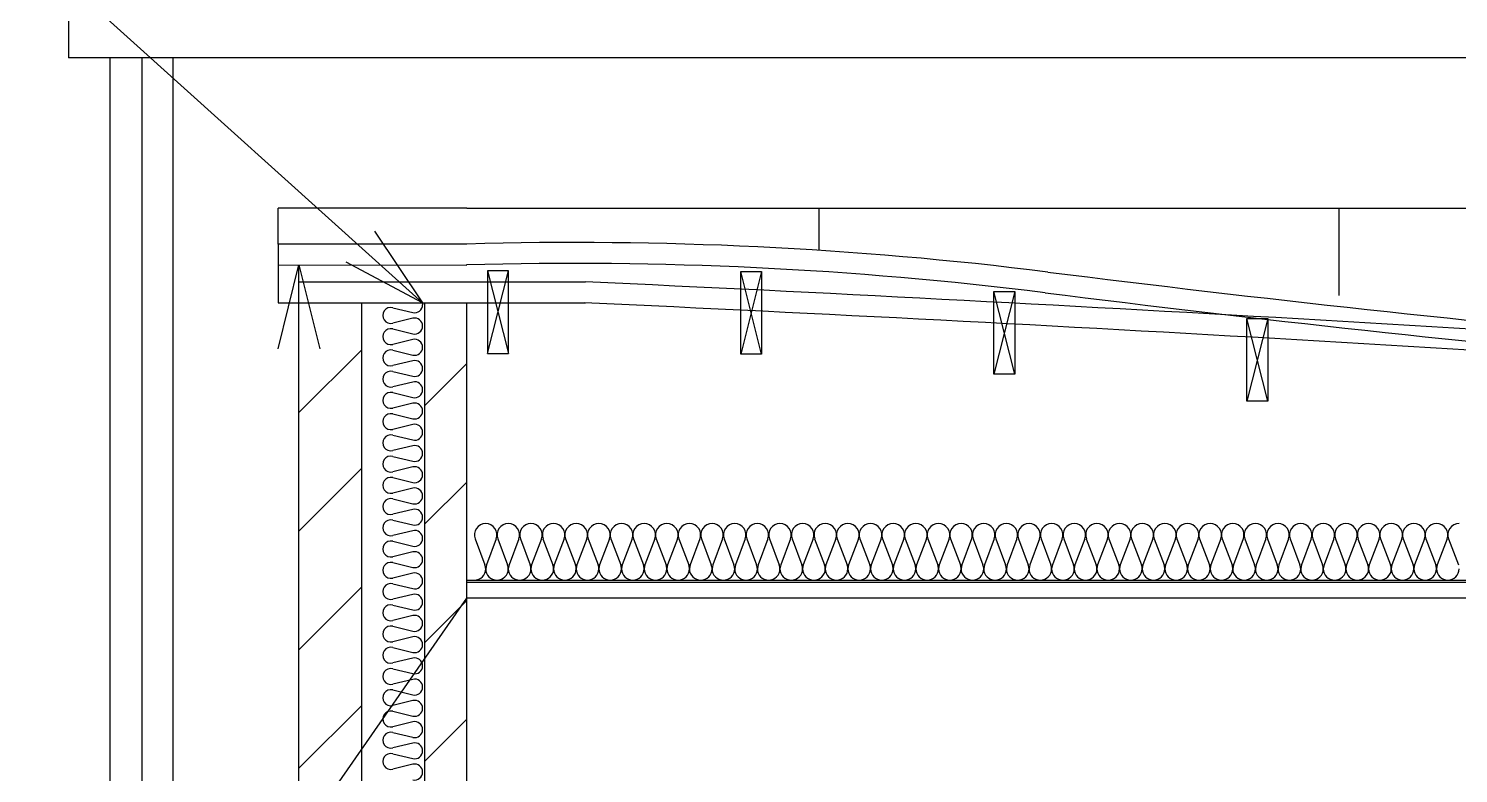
# Model space of a CAD drawing. Header units: millimetres. Extents: x -21022 to 21084, y -14865 to 14865.
# Drawn here: x -6845 to -3434, y 6233 to 8010 of the extents above; entities that cross this region are included whole.
import ezdxf

# ---------------------------------------------------------------- set-up
doc = ezdxf.new("R2010")
doc.units = ezdxf.units.MM
doc.layers.add('00_-_SECTIONS', color=7, linetype='Continuous', true_color=0xffffff)
doc.layers.add('1', color=7, linetype='Continuous', true_color=0xffffff)
pattern_1 = [(45, (0, 0), (-141.4214, 141.4214), [])]

# ---------------------------------------------------------------- blocks, each defined once
blk = doc.blocks.new('38041BEE')
at = {"layer": '00_-_SECTIONS', "linetype": 'Continuous', "ltscale": 100}
h = blk.add_hatch(dxfattribs=at)
h.set_pattern_fill('_USER', color=1, scale=1240, angle=90, style=0, pattern_type=0)
h.set_pattern_definition([(90, (0, 0), (-1240, 8e-14), [])])
h.paths.add_polyline_path([(0, 730), (6894.6, 730), (6894.6, 385.2), (4737.2, 315.7), (5617.4, 320.5), (6496.7, 357.7), (2911.7, 411.8), (3773.6, 348.3), (4637.2, 317.2), (1385.9, 577.9), (2616.1, 440), (1385.9, 577.9), (846, 629.2), (304, 648.2), (0, 644.7)])
at = {"layer": '00_-_SECTIONS', "color": 1, "linetype": 'Continuous', "ltscale": 100}
for centre, radius, start, end in [((257.3, -8426.8), 9075.1, 82.85634, 91.62498), ((257.3, -8426.8), 9075.1, 82.85634, 91.62498), ((257.3, -8426.8), 9025.1, 82.85634, 91.63398), ((257.3, -8426.8), 9025.1, 82.85634, 91.63398), ((7268.1, 47511.4), 47300.7, 262.85634, 264.7156), ((7268.1, 47511.4), 47300.7, 262.85634, 264.7156), ((7268.1, 47511.4), 47350.7, 262.85634, 264.7156), ((7268.1, 47511.4), 47350.7, 262.85634, 264.7156)]:
    blk.add_arc(centre, radius, start, end, dxfattribs=at)
at = {"layer": '00_-_SECTIONS'}
blk.add_attdef('Sfb', (0, 0), '', height=1, dxfattribs=at)
blk = doc.blocks.new('AEE9325B')
at = {"layer": '00_-_SECTIONS', "color": 2, "linetype": 'Continuous', "ltscale": 100}
for p, q in [((0, 0), (0, 197.3)), ((0, 197.3), (50, 197.3)), ((50, 197.3), (50, 0)), ((50, 0), (0, 0))]:
    blk.add_line(p, q, dxfattribs=at)
at = {"layer": '00_-_SECTIONS', "color": 1, "linetype": 'Continuous', "ltscale": 100}
for p, q in [((50, 197.3), (0, 0)), ((50, 0), (0, 197.3))]:
    blk.add_line(p, q, dxfattribs=at)
at = {"layer": '00_-_SECTIONS'}
blk.add_attdef('Sfb', (0, 0), '', height=1, dxfattribs=at)
blk = doc.blocks.new('95882AC3')
at = {"layer": '00_-_SECTIONS', "color": 2, "linetype": 'Continuous', "ltscale": 100}
for p, q in [((0, 0), (0, 197.3)), ((0, 197.3), (50, 197.3)), ((50, 197.3), (50, 0)), ((50, 0), (0, 0))]:
    blk.add_line(p, q, dxfattribs=at)
at = {"layer": '00_-_SECTIONS', "color": 1, "linetype": 'Continuous', "ltscale": 100}
for p, q in [((50, 197.3), (0, 0)), ((50, 0), (0, 197.3))]:
    blk.add_line(p, q, dxfattribs=at)
at = {"layer": '00_-_SECTIONS'}
blk.add_attdef('Sfb', (0, 0), '', height=1, dxfattribs=at)
blk = doc.blocks.new('FF3B760B')
at = {"layer": '00_-_SECTIONS', "linetype": 'Continuous', "ltscale": 100}
h = blk.add_hatch(dxfattribs=at)
h.set_pattern_fill('_USER', color=1, scale=200, angle=45, style=0, pattern_type=0)
h.set_pattern_definition(pattern_1)
h.paths.add_polyline_path([(1450, 3171.3), (1450, 3373.3), (1600, 3373.3), (1600, 3171.3)])
h.paths.add_polyline_path([(1600, 8131.6), (1600, 4423.3), (1450, 4423.3), (1450, 4902.3), (1450, 8131.6)])
h = blk.add_hatch(dxfattribs=at)
h.set_pattern_fill('_USER', color=1, scale=200, angle=45, style=0, pattern_type=0)
h.set_pattern_definition(pattern_1)
h.paths.add_polyline_path([(1750, 2323.3), (1750, 3373.3), (1850, 3373.3), (1850, 3223.3), (1850, 2323.3)])
h.paths.add_polyline_path([(1750, 4782.3), (1750, 8131.6), (1850, 8131.6), (1850, 7676.4), (1850, 7464.8), (1850, 7427.3), (1850, 5802.3), (1850, 4902.3), (1850, 4882.3), (1850, 4782.3)])
at = {"layer": '00_-_SECTIONS', "color": 2, "linetype": 'Continuous', "ltscale": 100}
for p, q in [((900, 8892.8), (900, 8715.7)), ((14400, 8715.7), (900, 8715.7)), ((1000, 4902.3), (1000, 8715.7)), ((1850, 8357.1), (13900, 8357.1)), ((1850, 7464.8), (13900, 7464.8))]:
    blk.add_line(p, q, dxfattribs=at)
at = {"layer": '00_-_SECTIONS', "color": 3, "linetype": 'Continuous', "ltscale": 100}
for p, q in [((1450, 4423.3), (1450, 8221.9)), ((1850, 8221.8), (1850, 8221.9)), ((1850, 4782.3), (1850, 8131.6))]:
    blk.add_line(p, q, dxfattribs=at)
at = {"layer": '00_-_SECTIONS', "color": 1, "linetype": 'Continuous', "ltscale": 100}
for p, q in [((1600, 8221.8), (1600, 8221.9)), ((1745, 8221.8), (1745, 8221.9)), ((1750, 8221.8), (1750, 8221.9)), ((1600, 4423.3), (1600, 8131.6)), ((1673.5, 8119.9), (1721.5, 8108.3)), ((1745, 8131.6), (1745, 8126.8)), ((1745, 8131.6), (1745, 8131.6)), ((1750, 4423.3), (1750, 8131.6)), ((1721.5, 8094.6), (1673.5, 8083)), ((1673.5, 8069.2), (1721.5, 8057.6)), ((1721.5, 8043.9), (1673.5, 8032.3)), ((1673.5, 8018.6), (1721.5, 8007)), ((1721.5, 7993.2), (1673.5, 7981.6)), ((1673.5, 7967.9), (1721.5, 7956.3)), ((1721.5, 7942.6), (1673.5, 7931)), ((1673.5, 7917.2), (1721.5, 7905.6)), ((1721.5, 7891.9), (1673.5, 7880.3)), ((1673.5, 7866.6), (1721.5, 7855)), ((1721.5, 7841.2), (1673.5, 7829.6)), ((1673.5, 7815.9), (1721.5, 7804.3)), ((1721.5, 7790.6), (1673.5, 7779)), ((1673.5, 7765.2), (1721.5, 7753.6)), ((1721.5, 7739.9), (1673.5, 7728.3)), ((1673.5, 7714.6), (1721.5, 7703)), ((1721.5, 7689.2), (1673.5, 7677.6)), ((1673.5, 7663.9), (1721.5, 7652.3)), ((1721.5, 7638.6), (1673.5, 7627)), ((1673.5, 7613.2), (1721.5, 7601.6)), ((1721.5, 7587.9), (1673.5, 7576.3)), ((1673.5, 7562.6), (1721.5, 7551)), ((1721.5, 7537.2), (1673.5, 7525.6)), ((1870, 7568.2), (1893.5, 7506.4)), ((1920.5, 7568.2), (1897, 7506.4)), ((1924, 7568.2), (1947.5, 7506.4)), ((1974.5, 7568.2), (1951, 7506.4)), ((1978, 7568.2), (2001.5, 7506.4)), ((2028.5, 7568.2), (2005, 7506.4)), ((2032, 7568.2), (2055.5, 7506.4)), ((2082.5, 7568.2), (2059, 7506.4)), ((2086, 7568.2), (2109.5, 7506.4)), ((2136.5, 7568.2), (2113, 7506.4)), ((2140, 7568.2), (2163.5, 7506.4)), ((2190.5, 7568.2), (2167, 7506.4)), ((2194, 7568.2), (2217.5, 7506.4)), ((2244.5, 7568.2), (2221, 7506.4)), ((2248, 7568.2), (2271.5, 7506.4)), ((2298.5, 7568.2), (2275, 7506.4)), ((2302, 7568.2), (2325.5, 7506.4)), ((2352.5, 7568.2), (2329, 7506.4)), ((2356, 7568.2), (2379.5, 7506.4)), ((2406.5, 7568.2), (2383, 7506.4)), ((2410, 7568.2), (2433.5, 7506.4)), ((2460.5, 7568.2), (2437, 7506.4)), ((2464, 7568.2), (2487.5, 7506.4)), ((2514.5, 7568.2), (2491, 7506.4)), ((2518, 7568.2), (2541.5, 7506.4)), ((2568.5, 7568.2), (2545, 7506.4)), ((2572, 7568.2), (2595.5, 7506.4)), ((2622.5, 7568.2), (2599, 7506.4)), ((2626, 7568.2), (2649.5, 7506.4)), ((2676.5, 7568.2), (2653, 7506.4)), ((2680, 7568.2), (2703.5, 7506.4)), ((2730.5, 7568.2), (2707, 7506.4)), ((2734, 7568.2), (2757.5, 7506.4)), ((2784.5, 7568.2), (2761, 7506.4)), ((2788, 7568.2), (2811.5, 7506.4)), ((2838.5, 7568.2), (2815, 7506.4)), ((2842, 7568.2), (2865.5, 7506.4)), ((2892.5, 7568.2), (2869, 7506.4)), ((2896, 7568.2), (2919.5, 7506.4)), ((2946.5, 7568.2), (2923, 7506.4)), ((2950, 7568.2), (2973.5, 7506.4)), ((3000.5, 7568.2), (2977, 7506.4)), ((3004, 7568.2), (3027.5, 7506.4)), ((3054.5, 7568.2), (3031, 7506.4)), ((3058, 7568.2), (3081.5, 7506.4)), ((3108.5, 7568.2), (3085, 7506.4)), ((3112, 7568.2), (3135.5, 7506.4)), ((3162.5, 7568.2), (3139, 7506.4)), ((3166, 7568.2), (3189.5, 7506.4)), ((3216.5, 7568.2), (3193, 7506.4)), ((3220, 7568.2), (3243.5, 7506.4)), ((3270.5, 7568.2), (3247, 7506.4)), ((3274, 7568.2), (3297.5, 7506.4)), ((3324.5, 7568.2), (3301, 7506.4)), ((3328, 7568.2), (3351.5, 7506.4)), ((3378.5, 7568.2), (3355, 7506.4)), ((3382, 7568.2), (3405.5, 7506.4)), ((3432.5, 7568.2), (3409, 7506.4)), ((3436, 7568.2), (3459.5, 7506.4)), ((3486.5, 7568.2), (3463, 7506.4)), ((3490, 7568.2), (3513.5, 7506.4)), ((3540.5, 7568.2), (3517, 7506.4)), ((3544, 7568.2), (3567.5, 7506.4)), ((3594.5, 7568.2), (3571, 7506.4)), ((3598, 7568.2), (3621.5, 7506.4)), ((3648.5, 7568.2), (3625, 7506.4)), ((3652, 7568.2), (3675.5, 7506.4)), ((3702.5, 7568.2), (3679, 7506.4)), ((3706, 7568.2), (3729.5, 7506.4)), ((3756.5, 7568.2), (3733, 7506.4)), ((3760, 7568.2), (3783.5, 7506.4)), ((3810.5, 7568.2), (3787, 7506.4)), ((3814, 7568.2), (3837.5, 7506.4)), ((3864.5, 7568.2), (3841, 7506.4)), ((3868, 7568.2), (3891.5, 7506.4)), ((3918.5, 7568.2), (3895, 7506.4)), ((3922, 7568.2), (3945.5, 7506.4)), ((3972.5, 7568.2), (3949, 7506.4)), ((3976, 7568.2), (3999.5, 7506.4)), ((4026.5, 7568.2), (4003, 7506.4)), ((4030, 7568.2), (4053.5, 7506.4)), ((4080.5, 7568.2), (4057, 7506.4)), ((4084, 7568.2), (4107.5, 7506.4)), ((4134.5, 7568.2), (4111, 7506.4)), ((4138, 7568.2), (4161.5, 7506.4)), ((4188.5, 7568.2), (4165, 7506.4)), ((4192, 7568.2), (4215.5, 7506.4)), ((1673.5, 7511.9), (1721.5, 7500.3)), ((1897, 7506.4), (1895.3, 7496.8)), ((1951, 7506.4), (1949.3, 7496.8)), ((2005, 7506.4), (2003.3, 7496.8)), ((2059, 7506.4), (2057.3, 7496.8)), ((2113, 7506.4), (2111.3, 7496.8)), ((2167, 7506.4), (2165.3, 7496.8)), ((2221, 7506.4), (2219.3, 7496.8)), ((2275, 7506.4), (2273.3, 7496.8)), ((2329, 7506.4), (2327.3, 7496.8)), ((2383, 7506.4), (2381.3, 7496.8)), ((2437, 7506.4), (2435.3, 7496.8)), ((2491, 7506.4), (2489.3, 7496.8)), ((2545, 7506.4), (2543.3, 7496.8)), ((2599, 7506.4), (2597.3, 7496.8)), ((2653, 7506.4), (2651.3, 7496.8)), ((2707, 7506.4), (2705.3, 7496.8)), ((2761, 7506.4), (2759.3, 7496.8)), ((2815, 7506.4), (2813.3, 7496.8)), ((2869, 7506.4), (2867.3, 7496.8)), ((2923, 7506.4), (2921.3, 7496.8)), ((2977, 7506.4), (2975.3, 7496.8)), ((3031, 7506.4), (3029.3, 7496.8)), ((3085, 7506.4), (3083.3, 7496.8)), ((3139, 7506.4), (3137.3, 7496.8)), ((3193, 7506.4), (3191.3, 7496.8)), ((3247, 7506.4), (3245.3, 7496.8)), ((3301, 7506.4), (3299.3, 7496.8)), ((3355, 7506.4), (3353.3, 7496.8)), ((3409, 7506.4), (3407.3, 7496.8)), ((3463, 7506.4), (3461.3, 7496.8)), ((3517, 7506.4), (3515.3, 7496.8)), ((3571, 7506.4), (3569.3, 7496.8)), ((3625, 7506.4), (3623.3, 7496.8)), ((3679, 7506.4), (3677.3, 7496.8)), ((3733, 7506.4), (3731.3, 7496.8)), ((3787, 7506.4), (3785.3, 7496.8)), ((3841, 7506.4), (3839.3, 7496.8)), ((3895, 7506.4), (3893.3, 7496.8)), ((3949, 7506.4), (3947.3, 7496.8)), ((4003, 7506.4), (4001.3, 7496.8)), ((4057, 7506.4), (4055.3, 7496.8)), ((4111, 7506.4), (4109.3, 7496.8)), ((4165, 7506.4), (4163.3, 7496.8)), ((1721.5, 7486.6), (1673.5, 7475)), ((1850, 7469.8), (1868.3, 7469.8)), ((1868.3, 7469.8), (1922.3, 7469.8)), ((1922.3, 7469.8), (1976.3, 7469.8)), ((1976.3, 7469.8), (2030.3, 7469.8)), ((2030.3, 7469.8), (2084.3, 7469.8)), ((2084.3, 7469.8), (2138.3, 7469.8)), ((2138.3, 7469.8), (2192.3, 7469.8)), ((2192.3, 7469.8), (2246.3, 7469.8)), ((2246.3, 7469.8), (2300.3, 7469.8)), ((2300.3, 7469.8), (2354.3, 7469.8)), ((2354.3, 7469.8), (2408.3, 7469.8)), ((2408.3, 7469.8), (2462.3, 7469.8)), ((2462.3, 7469.8), (2516.3, 7469.8)), ((2516.3, 7469.8), (2570.3, 7469.8)), ((2570.3, 7469.8), (2624.3, 7469.8)), ((2624.3, 7469.8), (2678.3, 7469.8)), ((2678.3, 7469.8), (2732.3, 7469.8)), ((2732.3, 7469.8), (2786.3, 7469.8)), ((2786.3, 7469.8), (2840.3, 7469.8)), ((2840.3, 7469.8), (2894.3, 7469.8)), ((2894.3, 7469.8), (2948.3, 7469.8)), ((2948.3, 7469.8), (3002.3, 7469.8)), ((3002.3, 7469.8), (3056.3, 7469.8)), ((3056.3, 7469.8), (3110.3, 7469.8)), ((3110.3, 7469.8), (3164.3, 7469.8)), ((3164.3, 7469.8), (3218.3, 7469.8)), ((3218.3, 7469.8), (3272.3, 7469.8)), ((3272.3, 7469.8), (3326.3, 7469.8)), ((3326.3, 7469.8), (3380.3, 7469.8)), ((3380.3, 7469.8), (3434.3, 7469.8)), ((3434.3, 7469.8), (3488.3, 7469.8)), ((3488.3, 7469.8), (3542.3, 7469.8)), ((3542.3, 7469.8), (3596.3, 7469.8)), ((3596.3, 7469.8), (3650.3, 7469.8)), ((3650.3, 7469.8), (3704.3, 7469.8)), ((3704.3, 7469.8), (3758.3, 7469.8)), ((3758.3, 7469.8), (3812.3, 7469.8)), ((3812.3, 7469.8), (3866.3, 7469.8)), ((3866.3, 7469.8), (3920.3, 7469.8)), ((3920.3, 7469.8), (3974.3, 7469.8)), ((3974.3, 7469.8), (4028.3, 7469.8)), ((4028.3, 7469.8), (4082.3, 7469.8)), ((4082.3, 7469.8), (4136.3, 7469.8)), ((4136.3, 7469.8), (4190.3, 7469.8)), ((4190.3, 7469.8), (4244.3, 7469.8)), ((1673.5, 7461.2), (1721.5, 7449.6)), ((1721.5, 7435.9), (1673.5, 7424.3)), ((1673.5, 7410.6), (1721.5, 7399)), ((8744.6, 7427.3), (1850, 7427.3)), ((1721.5, 7385.2), (1673.5, 7373.6)), ((1673.5, 7359.9), (1721.5, 7348.3)), ((1721.5, 7334.6), (1673.5, 7323)), ((1673.5, 7309.2), (1721.5, 7297.6)), ((1721.5, 7283.9), (1673.5, 7272.3)), ((1673.5, 7258.6), (1721.5, 7247)), ((1721.5, 7233.2), (1673.5, 7221.6)), ((1673.5, 7207.9), (1721.5, 7196.3)), ((1721.5, 7182.6), (1673.5, 7171)), ((1673.5, 7157.2), (1721.5, 7145.6)), ((1721.5, 7131.9), (1673.5, 7120.3)), ((1673.5, 7106.6), (1721.5, 7095)), ((1721.5, 7081.2), (1673.5, 7069.6)), ((1673.5, 7055.9), (1721.5, 7044.3)), ((1721.5, 7030.6), (1673.5, 7019))]:
    blk.add_line(p, q, dxfattribs=at)
for centre, radius, start, end in [((1669, 8101.4), 19, 76.4303, 283.5697), ((1669, 8101.4), 19, 76.4303, 283.5697), ((1726, 8126.8), 19, 256.4303, 0), ((1726, 8126.8), 19, 256.4303, 0), ((1726, 8076.1), 19, 0, 103.5697), ((1726, 8076.1), 19, 0, 103.5697), ((1669, 8050.8), 19, 76.4303, 283.5697), ((1669, 8050.8), 19, 76.4303, 283.5697), ((1726, 8076.1), 19, 256.4303, 0), ((1726, 8076.1), 19, 256.4303, 0), ((1669, 8000.1), 19, 76.4303, 283.5697), ((1669, 8000.1), 19, 76.4303, 283.5697), ((1726, 8025.4), 19, 0, 103.5697), ((1726, 8025.4), 19, 0, 103.5697), ((1726, 8025.4), 19, 256.4303, 0), ((1726, 8025.4), 19, 256.4303, 0), ((1726, 7974.8), 19, 0, 103.5697), ((1726, 7974.8), 19, 0, 103.5697), ((1669, 7949.4), 19, 76.4303, 283.5697), ((1669, 7949.4), 19, 76.4303, 283.5697), ((1726, 7974.8), 19, 256.4303, 0), ((1726, 7974.8), 19, 256.4303, 0), ((1669, 7898.8), 19, 76.4303, 283.5697), ((1669, 7898.8), 19, 76.4303, 283.5697), ((1726, 7924.1), 19, 0, 103.5697), ((1726, 7924.1), 19, 0, 103.5697), ((1726, 7924.1), 19, 256.4303, 0), ((1726, 7924.1), 19, 256.4303, 0), ((1726, 7873.4), 19, 0, 103.5697), ((1726, 7873.4), 19, 0, 103.5697), ((1669, 7848.1), 19, 76.4303, 283.5697), ((1669, 7848.1), 19, 76.4303, 283.5697), ((1726, 7873.4), 19, 256.4303, 0), ((1726, 7873.4), 19, 256.4303, 0), ((1669, 7797.4), 19, 76.4303, 283.5697), ((1669, 7797.4), 19, 76.4303, 283.5697), ((1726, 7822.8), 19, 0, 103.5697), ((1726, 7822.8), 19, 0, 103.5697), ((1726, 7822.8), 19, 256.4303, 0), ((1726, 7822.8), 19, 256.4303, 0), ((1726, 7772.1), 19, 0, 103.5697), ((1726, 7772.1), 19, 0, 103.5697), ((1669, 7746.8), 19, 76.4303, 283.5697), ((1669, 7746.8), 19, 76.4303, 283.5697), ((1726, 7772.1), 19, 256.4303, 0), ((1726, 7772.1), 19, 256.4303, 0), ((1669, 7696.1), 19, 76.4303, 283.5697), ((1669, 7696.1), 19, 76.4303, 283.5697), ((1726, 7721.4), 19, 0, 103.5697), ((1726, 7721.4), 19, 0, 103.5697), ((1726, 7721.4), 19, 256.4303, 0), ((1726, 7721.4), 19, 256.4303, 0), ((1726, 7670.8), 19, 0, 103.5697), ((1726, 7670.8), 19, 0, 103.5697), ((1669, 7645.4), 19, 76.4303, 283.5697), ((1669, 7645.4), 19, 76.4303, 283.5697), ((1726, 7670.8), 19, 256.4303, 0), ((1726, 7670.8), 19, 256.4303, 0), ((1669, 7594.8), 19, 76.4303, 283.5697), ((1669, 7594.8), 19, 76.4303, 283.5697), ((1726, 7620.1), 19, 0, 103.5697), ((1726, 7620.1), 19, 0, 103.5697), ((1726, 7620.1), 19, 256.4303, 0), ((1726, 7620.1), 19, 256.4303, 0), ((1726, 7569.4), 19, 0, 103.5697), ((1726, 7569.4), 19, 0, 103.5697), ((1895.3, 7577.8), 27, 90, 200.7966), ((1895.3, 7577.8), 27, 90, 200.7966), ((1895.3, 7577.8), 27, 339.2034, 90), ((1895.3, 7577.8), 27, 339.2034, 90), ((1949.3, 7577.8), 27, 90, 200.7966), ((1949.3, 7577.8), 27, 90, 200.7966), ((1949.3, 7577.8), 27, 339.2034, 90), ((1949.3, 7577.8), 27, 339.2034, 90), ((2003.3, 7577.8), 27, 90, 200.7966), ((2003.3, 7577.8), 27, 90, 200.7966), ((2003.3, 7577.8), 27, 339.2034, 90), ((2003.3, 7577.8), 27, 339.2034, 90), ((2057.3, 7577.8), 27, 90, 200.7966), ((2057.3, 7577.8), 27, 90, 200.7966), ((2057.3, 7577.8), 27, 339.2034, 90), ((2057.3, 7577.8), 27, 339.2034, 90), ((2111.3, 7577.8), 27, 90, 200.7966), ((2111.3, 7577.8), 27, 90, 200.7966), ((2111.3, 7577.8), 27, 339.2034, 90), ((2111.3, 7577.8), 27, 339.2034, 90), ((2165.3, 7577.8), 27, 90, 200.7966), ((2165.3, 7577.8), 27, 90, 200.7966), ((2165.3, 7577.8), 27, 339.2034, 90), ((2165.3, 7577.8), 27, 339.2034, 90), ((2219.3, 7577.8), 27, 90, 200.7966), ((2219.3, 7577.8), 27, 90, 200.7966), ((2219.3, 7577.8), 27, 339.2034, 90), ((2219.3, 7577.8), 27, 339.2034, 90), ((2273.3, 7577.8), 27, 90, 200.7966), ((2273.3, 7577.8), 27, 90, 200.7966), ((2273.3, 7577.8), 27, 339.2034, 90), ((2273.3, 7577.8), 27, 339.2034, 90), ((2327.3, 7577.8), 27, 90, 200.7966), ((2327.3, 7577.8), 27, 90, 200.7966), ((2327.3, 7577.8), 27, 339.2034, 90), ((2327.3, 7577.8), 27, 339.2034, 90), ((2381.3, 7577.8), 27, 90, 200.7966), ((2381.3, 7577.8), 27, 90, 200.7966), ((2381.3, 7577.8), 27, 339.2034, 90), ((2381.3, 7577.8), 27, 339.2034, 90), ((2435.3, 7577.8), 27, 90, 200.7966), ((2435.3, 7577.8), 27, 90, 200.7966), ((2435.3, 7577.8), 27, 339.2034, 90), ((2435.3, 7577.8), 27, 339.2034, 90), ((2489.3, 7577.8), 27, 90, 200.7966), ((2489.3, 7577.8), 27, 90, 200.7966), ((2489.3, 7577.8), 27, 339.2034, 90), ((2489.3, 7577.8), 27, 339.2034, 90), ((2543.3, 7577.8), 27, 90, 200.7966), ((2543.3, 7577.8), 27, 90, 200.7966), ((2543.3, 7577.8), 27, 339.2034, 90), ((2543.3, 7577.8), 27, 339.2034, 90), ((2597.3, 7577.8), 27, 90, 200.7966), ((2597.3, 7577.8), 27, 90, 200.7966), ((2597.3, 7577.8), 27, 339.2034, 90), ((2597.3, 7577.8), 27, 339.2034, 90), ((2651.3, 7577.8), 27, 90, 200.7966), ((2651.3, 7577.8), 27, 90, 200.7966), ((2651.3, 7577.8), 27, 339.2034, 90), ((2651.3, 7577.8), 27, 339.2034, 90), ((2705.3, 7577.8), 27, 90, 200.7966), ((2705.3, 7577.8), 27, 90, 200.7966), ((2705.3, 7577.8), 27, 339.2034, 90), ((2705.3, 7577.8), 27, 339.2034, 90), ((2759.3, 7577.8), 27, 90, 200.7966), ((2759.3, 7577.8), 27, 90, 200.7966), ((2759.3, 7577.8), 27, 339.2034, 90), ((2759.3, 7577.8), 27, 339.2034, 90), ((2813.3, 7577.8), 27, 90, 200.7966), ((2813.3, 7577.8), 27, 90, 200.7966), ((2813.3, 7577.8), 27, 339.2034, 90), ((2813.3, 7577.8), 27, 339.2034, 90), ((2867.3, 7577.8), 27, 90, 200.7966), ((2867.3, 7577.8), 27, 90, 200.7966), ((2867.3, 7577.8), 27, 339.2034, 90), ((2867.3, 7577.8), 27, 339.2034, 90), ((2921.3, 7577.8), 27, 90, 200.7966), ((2921.3, 7577.8), 27, 90, 200.7966), ((2921.3, 7577.8), 27, 339.2034, 90), ((2921.3, 7577.8), 27, 339.2034, 90), ((2975.3, 7577.8), 27, 90, 200.7966), ((2975.3, 7577.8), 27, 90, 200.7966), ((2975.3, 7577.8), 27, 339.2034, 90), ((2975.3, 7577.8), 27, 339.2034, 90), ((3029.3, 7577.8), 27, 90, 200.7966), ((3029.3, 7577.8), 27, 90, 200.7966), ((3029.3, 7577.8), 27, 339.2034, 90), ((3029.3, 7577.8), 27, 339.2034, 90), ((3083.3, 7577.8), 27, 90, 200.7966), ((3083.3, 7577.8), 27, 90, 200.7966), ((3083.3, 7577.8), 27, 339.2034, 90), ((3083.3, 7577.8), 27, 339.2034, 90), ((3137.3, 7577.8), 27, 90, 200.7966), ((3137.3, 7577.8), 27, 90, 200.7966), ((3137.3, 7577.8), 27, 339.2034, 90), ((3137.3, 7577.8), 27, 339.2034, 90), ((3191.3, 7577.8), 27, 90, 200.7966), ((3191.3, 7577.8), 27, 90, 200.7966), ((3191.3, 7577.8), 27, 339.2034, 90), ((3191.3, 7577.8), 27, 339.2034, 90), ((3245.3, 7577.8), 27, 90, 200.7966), ((3245.3, 7577.8), 27, 90, 200.7966), ((3245.3, 7577.8), 27, 339.2034, 90), ((3245.3, 7577.8), 27, 339.2034, 90), ((3299.3, 7577.8), 27, 90, 200.7966), ((3299.3, 7577.8), 27, 90, 200.7966), ((3299.3, 7577.8), 27, 339.2034, 90), ((3299.3, 7577.8), 27, 339.2034, 90), ((3353.3, 7577.8), 27, 90, 200.7966), ((3353.3, 7577.8), 27, 90, 200.7966), ((3353.3, 7577.8), 27, 339.2034, 90), ((3353.3, 7577.8), 27, 339.2034, 90), ((3407.3, 7577.8), 27, 90, 200.7966), ((3407.3, 7577.8), 27, 90, 200.7966), ((3407.3, 7577.8), 27, 339.2034, 90), ((3407.3, 7577.8), 27, 339.2034, 90), ((3461.3, 7577.8), 27, 90, 200.7966), ((3461.3, 7577.8), 27, 90, 200.7966), ((3461.3, 7577.8), 27, 339.2034, 90), ((3461.3, 7577.8), 27, 339.2034, 90), ((3515.3, 7577.8), 27, 90, 200.7966), ((3515.3, 7577.8), 27, 90, 200.7966), ((3515.3, 7577.8), 27, 339.2034, 90), ((3515.3, 7577.8), 27, 339.2034, 90), ((3569.3, 7577.8), 27, 90, 200.7966), ((3569.3, 7577.8), 27, 90, 200.7966), ((3569.3, 7577.8), 27, 339.2034, 90), ((3569.3, 7577.8), 27, 339.2034, 90), ((3623.3, 7577.8), 27, 90, 200.7966), ((3623.3, 7577.8), 27, 90, 200.7966), ((3623.3, 7577.8), 27, 339.2034, 90), ((3623.3, 7577.8), 27, 339.2034, 90), ((3677.3, 7577.8), 27, 90, 200.7966), ((3677.3, 7577.8), 27, 90, 200.7966), ((3677.3, 7577.8), 27, 339.2034, 90), ((3677.3, 7577.8), 27, 339.2034, 90), ((3731.3, 7577.8), 27, 90, 200.7966), ((3731.3, 7577.8), 27, 90, 200.7966), ((3731.3, 7577.8), 27, 339.2034, 90), ((3731.3, 7577.8), 27, 339.2034, 90), ((3785.3, 7577.8), 27, 90, 200.7966), ((3785.3, 7577.8), 27, 90, 200.7966), ((3785.3, 7577.8), 27, 339.2034, 90), ((3785.3, 7577.8), 27, 339.2034, 90), ((3839.3, 7577.8), 27, 90, 200.7966), ((3839.3, 7577.8), 27, 90, 200.7966), ((3839.3, 7577.8), 27, 339.2034, 90), ((3839.3, 7577.8), 27, 339.2034, 90), ((3893.3, 7577.8), 27, 90, 200.7966), ((3893.3, 7577.8), 27, 90, 200.7966), ((3893.3, 7577.8), 27, 339.2034, 90), ((3893.3, 7577.8), 27, 339.2034, 90), ((3947.3, 7577.8), 27, 90, 200.7966), ((3947.3, 7577.8), 27, 90, 200.7966), ((3947.3, 7577.8), 27, 339.2034, 90), ((3947.3, 7577.8), 27, 339.2034, 90), ((4001.3, 7577.8), 27, 90, 200.7966), ((4001.3, 7577.8), 27, 90, 200.7966), ((4001.3, 7577.8), 27, 339.2034, 90), ((4001.3, 7577.8), 27, 339.2034, 90), ((4055.3, 7577.8), 27, 90, 200.7966), ((4055.3, 7577.8), 27, 90, 200.7966), ((4055.3, 7577.8), 27, 339.2034, 90), ((4055.3, 7577.8), 27, 339.2034, 90), ((4109.3, 7577.8), 27, 90, 200.7966), ((4109.3, 7577.8), 27, 90, 200.7966), ((4109.3, 7577.8), 27, 339.2034, 90), ((4109.3, 7577.8), 27, 339.2034, 90), ((4163.3, 7577.8), 27, 90, 200.7966), ((4163.3, 7577.8), 27, 90, 200.7966), ((4163.3, 7577.8), 27, 339.2034, 90), ((4163.3, 7577.8), 27, 339.2034, 90), ((4217.3, 7577.8), 27, 90, 200.7966), ((4217.3, 7577.8), 27, 90, 200.7966), ((1669, 7544.1), 19, 76.4303, 283.5697), ((1669, 7544.1), 19, 76.4303, 283.5697), ((1726, 7569.4), 19, 256.4303, 0), ((1726, 7569.4), 19, 256.4303, 0), ((1726, 7518.8), 19, 0, 103.5697), ((1726, 7518.8), 19, 0, 103.5697), ((1669, 7493.4), 19, 76.4303, 283.5697), ((1669, 7493.4), 19, 76.4303, 283.5697), ((1726, 7518.8), 19, 256.4303, 0), ((1726, 7518.8), 19, 256.4303, 0), ((1868.3, 7496.8), 27, 0, 20.7966), ((1868.3, 7496.8), 27, 0, 20.7966), ((1922.3, 7496.8), 27, 0, 20.7966), ((1922.3, 7496.8), 27, 0, 20.7966), ((1976.3, 7496.8), 27, 0, 20.7966), ((1976.3, 7496.8), 27, 0, 20.7966), ((2030.3, 7496.8), 27, 0, 20.7966), ((2030.3, 7496.8), 27, 0, 20.7966), ((2084.3, 7496.8), 27, 0, 20.7966), ((2084.3, 7496.8), 27, 0, 20.7966), ((2138.3, 7496.8), 27, 0, 20.7966), ((2138.3, 7496.8), 27, 0, 20.7966), ((2192.3, 7496.8), 27, 0, 20.7966), ((2192.3, 7496.8), 27, 0, 20.7966), ((2246.3, 7496.8), 27, 0, 20.7966), ((2246.3, 7496.8), 27, 0, 20.7966), ((2300.3, 7496.8), 27, 0, 20.7966), ((2300.3, 7496.8), 27, 0, 20.7966), ((2354.3, 7496.8), 27, 0, 20.7966), ((2354.3, 7496.8), 27, 0, 20.7966), ((2408.3, 7496.8), 27, 0, 20.7966), ((2408.3, 7496.8), 27, 0, 20.7966), ((2462.3, 7496.8), 27, 0, 20.7966), ((2462.3, 7496.8), 27, 0, 20.7966), ((2516.3, 7496.8), 27, 0, 20.7966), ((2516.3, 7496.8), 27, 0, 20.7966), ((2570.3, 7496.8), 27, 0, 20.7966), ((2570.3, 7496.8), 27, 0, 20.7966), ((2624.3, 7496.8), 27, 0, 20.7966), ((2624.3, 7496.8), 27, 0, 20.7966), ((2678.3, 7496.8), 27, 0, 20.7966), ((2678.3, 7496.8), 27, 0, 20.7966), ((2732.3, 7496.8), 27, 0, 20.7966), ((2732.3, 7496.8), 27, 0, 20.7966), ((2786.3, 7496.8), 27, 0, 20.7966), ((2786.3, 7496.8), 27, 0, 20.7966), ((2840.3, 7496.8), 27, 0, 20.7966), ((2840.3, 7496.8), 27, 0, 20.7966), ((2894.3, 7496.8), 27, 0, 20.7966), ((2894.3, 7496.8), 27, 0, 20.7966), ((2948.3, 7496.8), 27, 0, 20.7966), ((2948.3, 7496.8), 27, 0, 20.7966), ((3002.3, 7496.8), 27, 0, 20.7966), ((3002.3, 7496.8), 27, 0, 20.7966), ((3056.3, 7496.8), 27, 0, 20.7966), ((3056.3, 7496.8), 27, 0, 20.7966), ((3110.3, 7496.8), 27, 0, 20.7966), ((3110.3, 7496.8), 27, 0, 20.7966), ((3164.3, 7496.8), 27, 0, 20.7966), ((3164.3, 7496.8), 27, 0, 20.7966), ((3218.3, 7496.8), 27, 0, 20.7966), ((3218.3, 7496.8), 27, 0, 20.7966), ((3272.3, 7496.8), 27, 0, 20.7966), ((3272.3, 7496.8), 27, 0, 20.7966), ((3326.3, 7496.8), 27, 0, 20.7966), ((3326.3, 7496.8), 27, 0, 20.7966), ((3380.3, 7496.8), 27, 0, 20.7966), ((3380.3, 7496.8), 27, 0, 20.7966), ((3434.3, 7496.8), 27, 0, 20.7966), ((3434.3, 7496.8), 27, 0, 20.7966), ((3488.3, 7496.8), 27, 0, 20.7966), ((3488.3, 7496.8), 27, 0, 20.7966), ((3542.3, 7496.8), 27, 0, 20.7966), ((3542.3, 7496.8), 27, 0, 20.7966), ((3596.3, 7496.8), 27, 0, 20.7966), ((3596.3, 7496.8), 27, 0, 20.7966), ((3650.3, 7496.8), 27, 0, 20.7966), ((3650.3, 7496.8), 27, 0, 20.7966), ((3704.3, 7496.8), 27, 0, 20.7966), ((3704.3, 7496.8), 27, 0, 20.7966), ((3758.3, 7496.8), 27, 0, 20.7966), ((3758.3, 7496.8), 27, 0, 20.7966), ((3812.3, 7496.8), 27, 0, 20.7966), ((3812.3, 7496.8), 27, 0, 20.7966), ((3866.3, 7496.8), 27, 0, 20.7966), ((3866.3, 7496.8), 27, 0, 20.7966), ((3920.3, 7496.8), 27, 0, 20.7966), ((3920.3, 7496.8), 27, 0, 20.7966), ((3974.3, 7496.8), 27, 0, 20.7966), ((3974.3, 7496.8), 27, 0, 20.7966), ((4028.3, 7496.8), 27, 0, 20.7966), ((4028.3, 7496.8), 27, 0, 20.7966), ((4082.3, 7496.8), 27, 0, 20.7966), ((4082.3, 7496.8), 27, 0, 20.7966), ((4136.3, 7496.8), 27, 0, 20.7966), ((4136.3, 7496.8), 27, 0, 20.7966), ((1726, 7468.1), 19, 0, 103.5697), ((1726, 7468.1), 19, 0, 103.5697), ((1868.3, 7496.8), 27, 270, 0), ((1868.3, 7496.8), 27, 270, 0), ((1922.3, 7496.8), 27, 180, 270), ((1922.3, 7496.8), 27, 180, 270), ((1922.3, 7496.8), 27, 270, 0), ((1922.3, 7496.8), 27, 270, 0), ((1976.3, 7496.8), 27, 180, 270), ((1976.3, 7496.8), 27, 180, 270), ((1976.3, 7496.8), 27, 270, 0), ((1976.3, 7496.8), 27, 270, 0), ((2030.3, 7496.8), 27, 180, 270), ((2030.3, 7496.8), 27, 180, 270), ((2030.3, 7496.8), 27, 270, 0), ((2030.3, 7496.8), 27, 270, 0), ((2084.3, 7496.8), 27, 180, 270), ((2084.3, 7496.8), 27, 180, 270), ((2084.3, 7496.8), 27, 270, 0), ((2084.3, 7496.8), 27, 270, 0), ((2138.3, 7496.8), 27, 180, 270), ((2138.3, 7496.8), 27, 180, 270), ((2138.3, 7496.8), 27, 270, 0), ((2138.3, 7496.8), 27, 270, 0), ((2192.3, 7496.8), 27, 180, 270), ((2192.3, 7496.8), 27, 180, 270), ((2192.3, 7496.8), 27, 270, 0), ((2192.3, 7496.8), 27, 270, 0), ((2246.3, 7496.8), 27, 180, 270), ((2246.3, 7496.8), 27, 180, 270), ((2246.3, 7496.8), 27, 270, 0), ((2246.3, 7496.8), 27, 270, 0), ((2300.3, 7496.8), 27, 180, 270), ((2300.3, 7496.8), 27, 180, 270), ((2300.3, 7496.8), 27, 270, 0), ((2300.3, 7496.8), 27, 270, 0), ((2354.3, 7496.8), 27, 180, 270), ((2354.3, 7496.8), 27, 180, 270), ((2354.3, 7496.8), 27, 270, 0), ((2354.3, 7496.8), 27, 270, 0), ((2408.3, 7496.8), 27, 180, 270), ((2408.3, 7496.8), 27, 180, 270), ((2408.3, 7496.8), 27, 270, 0), ((2408.3, 7496.8), 27, 270, 0), ((2462.3, 7496.8), 27, 180, 270), ((2462.3, 7496.8), 27, 180, 270), ((2462.3, 7496.8), 27, 270, 0), ((2462.3, 7496.8), 27, 270, 0), ((2516.3, 7496.8), 27, 180, 270), ((2516.3, 7496.8), 27, 180, 270), ((2516.3, 7496.8), 27, 270, 0), ((2516.3, 7496.8), 27, 270, 0), ((2570.3, 7496.8), 27, 180, 270), ((2570.3, 7496.8), 27, 180, 270), ((2570.3, 7496.8), 27, 270, 0), ((2570.3, 7496.8), 27, 270, 0), ((2624.3, 7496.8), 27, 180, 270), ((2624.3, 7496.8), 27, 180, 270), ((2624.3, 7496.8), 27, 270, 0), ((2624.3, 7496.8), 27, 270, 0), ((2678.3, 7496.8), 27, 180, 270), ((2678.3, 7496.8), 27, 180, 270), ((2678.3, 7496.8), 27, 270, 0), ((2678.3, 7496.8), 27, 270, 0), ((2732.3, 7496.8), 27, 180, 270), ((2732.3, 7496.8), 27, 180, 270), ((2732.3, 7496.8), 27, 270, 0), ((2732.3, 7496.8), 27, 270, 0), ((2786.3, 7496.8), 27, 180, 270), ((2786.3, 7496.8), 27, 180, 270), ((2786.3, 7496.8), 27, 270, 0), ((2786.3, 7496.8), 27, 270, 0), ((2840.3, 7496.8), 27, 180, 270), ((2840.3, 7496.8), 27, 180, 270), ((2840.3, 7496.8), 27, 270, 0), ((2840.3, 7496.8), 27, 270, 0), ((2894.3, 7496.8), 27, 180, 270), ((2894.3, 7496.8), 27, 180, 270), ((2894.3, 7496.8), 27, 270, 0), ((2894.3, 7496.8), 27, 270, 0), ((2948.3, 7496.8), 27, 180, 270), ((2948.3, 7496.8), 27, 180, 270), ((2948.3, 7496.8), 27, 270, 0), ((2948.3, 7496.8), 27, 270, 0), ((3002.3, 7496.8), 27, 180, 270), ((3002.3, 7496.8), 27, 180, 270), ((3002.3, 7496.8), 27, 270, 0), ((3002.3, 7496.8), 27, 270, 0), ((3056.3, 7496.8), 27, 180, 270), ((3056.3, 7496.8), 27, 180, 270), ((3056.3, 7496.8), 27, 270, 0), ((3056.3, 7496.8), 27, 270, 0), ((3110.3, 7496.8), 27, 180, 270), ((3110.3, 7496.8), 27, 180, 270), ((3110.3, 7496.8), 27, 270, 0), ((3110.3, 7496.8), 27, 270, 0), ((3164.3, 7496.8), 27, 180, 270), ((3164.3, 7496.8), 27, 180, 270), ((3164.3, 7496.8), 27, 270, 0), ((3164.3, 7496.8), 27, 270, 0), ((3218.3, 7496.8), 27, 180, 270), ((3218.3, 7496.8), 27, 180, 270), ((3218.3, 7496.8), 27, 270, 0), ((3218.3, 7496.8), 27, 270, 0), ((3272.3, 7496.8), 27, 180, 270), ((3272.3, 7496.8), 27, 180, 270), ((3272.3, 7496.8), 27, 270, 0), ((3272.3, 7496.8), 27, 270, 0), ((3326.3, 7496.8), 27, 180, 270), ((3326.3, 7496.8), 27, 180, 270), ((3326.3, 7496.8), 27, 270, 0), ((3326.3, 7496.8), 27, 270, 0), ((3380.3, 7496.8), 27, 180, 270), ((3380.3, 7496.8), 27, 180, 270), ((3380.3, 7496.8), 27, 270, 0), ((3380.3, 7496.8), 27, 270, 0), ((3434.3, 7496.8), 27, 180, 270), ((3434.3, 7496.8), 27, 180, 270), ((3434.3, 7496.8), 27, 270, 0), ((3434.3, 7496.8), 27, 270, 0), ((3488.3, 7496.8), 27, 180, 270), ((3488.3, 7496.8), 27, 180, 270), ((3488.3, 7496.8), 27, 270, 0), ((3488.3, 7496.8), 27, 270, 0), ((3542.3, 7496.8), 27, 180, 270), ((3542.3, 7496.8), 27, 180, 270), ((3542.3, 7496.8), 27, 270, 0), ((3542.3, 7496.8), 27, 270, 0), ((3596.3, 7496.8), 27, 180, 270), ((3596.3, 7496.8), 27, 180, 270), ((3596.3, 7496.8), 27, 270, 0), ((3596.3, 7496.8), 27, 270, 0), ((3650.3, 7496.8), 27, 180, 270), ((3650.3, 7496.8), 27, 180, 270), ((3650.3, 7496.8), 27, 270, 0), ((3650.3, 7496.8), 27, 270, 0), ((3704.3, 7496.8), 27, 180, 270), ((3704.3, 7496.8), 27, 180, 270), ((3704.3, 7496.8), 27, 270, 0), ((3704.3, 7496.8), 27, 270, 0), ((3758.3, 7496.8), 27, 180, 270), ((3758.3, 7496.8), 27, 180, 270), ((3758.3, 7496.8), 27, 270, 0), ((3758.3, 7496.8), 27, 270, 0), ((3812.3, 7496.8), 27, 180, 270), ((3812.3, 7496.8), 27, 180, 270), ((3812.3, 7496.8), 27, 270, 0), ((3812.3, 7496.8), 27, 270, 0), ((3866.3, 7496.8), 27, 180, 270), ((3866.3, 7496.8), 27, 180, 270), ((3866.3, 7496.8), 27, 270, 0), ((3866.3, 7496.8), 27, 270, 0), ((3920.3, 7496.8), 27, 180, 270), ((3920.3, 7496.8), 27, 180, 270), ((3920.3, 7496.8), 27, 270, 0), ((3920.3, 7496.8), 27, 270, 0), ((3974.3, 7496.8), 27, 180, 270), ((3974.3, 7496.8), 27, 180, 270), ((3974.3, 7496.8), 27, 270, 0), ((3974.3, 7496.8), 27, 270, 0), ((4028.3, 7496.8), 27, 180, 270), ((4028.3, 7496.8), 27, 180, 270), ((4028.3, 7496.8), 27, 270, 0), ((4028.3, 7496.8), 27, 270, 0), ((4082.3, 7496.8), 27, 180, 270), ((4082.3, 7496.8), 27, 180, 270), ((4082.3, 7496.8), 27, 270, 0), ((4082.3, 7496.8), 27, 270, 0), ((4136.3, 7496.8), 27, 180, 270), ((4136.3, 7496.8), 27, 180, 270), ((4136.3, 7496.8), 27, 270, 0), ((4136.3, 7496.8), 27, 270, 0), ((4190.3, 7496.8), 27, 180, 270), ((4190.3, 7496.8), 27, 180, 270), ((4190.3, 7496.8), 27, 270, 0), ((4190.3, 7496.8), 27, 270, 0), ((1669, 7442.8), 19, 76.4303, 283.5697), ((1669, 7442.8), 19, 76.4303, 283.5697), ((1726, 7468.1), 19, 256.4303, 0), ((1726, 7468.1), 19, 256.4303, 0), ((1726, 7417.4), 19, 0, 103.5697), ((1726, 7417.4), 19, 0, 103.5697), ((1669, 7392.1), 19, 76.4303, 283.5697), ((1669, 7392.1), 19, 76.4303, 283.5697), ((1726, 7417.4), 19, 256.4303, 0), ((1726, 7417.4), 19, 256.4303, 0), ((1726, 7366.8), 19, 0, 103.5697), ((1726, 7366.8), 19, 0, 103.5697), ((1726, 7366.8), 19, 256.4303, 0), ((1726, 7366.8), 19, 256.4303, 0), ((1669, 7341.4), 19, 76.4303, 283.5697), ((1669, 7341.4), 19, 76.4303, 283.5697), ((1726, 7316.1), 19, 0, 103.5697), ((1726, 7316.1), 19, 0, 103.5697), ((1669, 7290.8), 19, 76.4303, 283.5697), ((1669, 7290.8), 19, 76.4303, 283.5697), ((1726, 7316.1), 19, 256.4303, 0), ((1726, 7316.1), 19, 256.4303, 0), ((1726, 7265.4), 19, 0, 103.5697), ((1726, 7265.4), 19, 0, 103.5697), ((1726, 7265.4), 19, 256.4303, 0), ((1726, 7265.4), 19, 256.4303, 0), ((1669, 7240.1), 19, 76.4303, 283.5697), ((1669, 7240.1), 19, 76.4303, 283.5697), ((1726, 7214.8), 19, 0, 103.5697), ((1726, 7214.8), 19, 0, 103.5697), ((1669, 7189.4), 19, 76.4303, 283.5697), ((1669, 7189.4), 19, 76.4303, 283.5697), ((1726, 7214.8), 19, 256.4303, 0), ((1726, 7214.8), 19, 256.4303, 0), ((1726, 7164.1), 19, 0, 103.5697), ((1726, 7164.1), 19, 0, 103.5697), ((1726, 7164.1), 19, 256.4303, 0), ((1726, 7164.1), 19, 256.4303, 0), ((1669, 7138.8), 19, 76.4303, 283.5697), ((1669, 7138.8), 19, 76.4303, 283.5697), ((1726, 7113.4), 19, 0, 103.5697), ((1726, 7113.4), 19, 0, 103.5697), ((1669, 7088.1), 19, 76.4303, 283.5697), ((1669, 7088.1), 19, 76.4303, 283.5697), ((1726, 7113.4), 19, 256.4303, 0), ((1726, 7113.4), 19, 256.4303, 0), ((1726, 7062.8), 19, 0, 103.5697), ((1726, 7062.8), 19, 0, 103.5697), ((1726, 7062.8), 19, 256.4303, 0), ((1726, 7062.8), 19, 256.4303, 0), ((1669, 7037.4), 19, 76.4303, 283.5697), ((1669, 7037.4), 19, 76.4303, 283.5697), ((1726, 7012.1), 19, 0, 103.5697), ((1726, 7012.1), 19, 0, 103.5697), ((1726, 7012.1), 19, 256.4303, 0), ((1726, 7012.1), 19, 256.4303, 0)]:
    blk.add_arc(centre, radius, start, end, dxfattribs=at)
at = {"layer": '00_-_SECTIONS'}
blk.add_attdef('Sfb', (0, 0), '', height=1, dxfattribs=at)
blk = doc.blocks.new('E7FEDC65')
at = {"layer": '00_-_SECTIONS', "color": 2, "linetype": 'Continuous', "ltscale": 100}
for p, q in [((0, 0), (0, 197.3)), ((0, 197.3), (50, 197.3)), ((50, 197.3), (50, 0)), ((50, 0), (0, 0))]:
    blk.add_line(p, q, dxfattribs=at)
at = {"layer": '00_-_SECTIONS', "color": 1, "linetype": 'Continuous', "ltscale": 100}
for p, q in [((50, 197.3), (0, 0)), ((50, 0), (0, 197.3))]:
    blk.add_line(p, q, dxfattribs=at)
at = {"layer": '00_-_SECTIONS'}
blk.add_attdef('Sfb', (0, 0), '', height=1, dxfattribs=at)
blk = doc.blocks.new('367563BB')
at = {"layer": '00_-_SECTIONS', "color": 2, "linetype": 'Continuous', "ltscale": 100}
for p, q in [((10799.4, 20815.6), (11644.4, 20054.3)), ((11749.4, 20279.8), (11299.4, 20279.8)), ((11299.4, 20194.6), (11299.4, 20279.8)), ((10704.4, 17845), (11749.4, 19350))]:
    blk.add_line(p, q, dxfattribs=at)
at = {"layer": '00_-_SECTIONS', "color": 1, "linetype": 'Continuous', "ltscale": 100}
for p, q in [((11749.4, 20194.6), (11299.4, 20194.6)), ((11299.4, 20194.6), (11299.4, 20144.6)), ((11299.4, 20144.6), (11749.4, 20144.5)), ((11299.4, 20144.6), (11299.4, 20054.3)), ((11349.4, 20104.3), (11799.4, 20104.3))]:
    blk.add_line(p, q, dxfattribs=at)
at = {"layer": '00_-_SECTIONS'}
blk.add_attdef('Sfb', (0, 0), '', height=1, dxfattribs=at)
blk = doc.blocks.new('67AE9683')
at = {"layer": '00_-_SECTIONS', "color": 1, "linetype": 'Continuous', "ltscale": 100}
for p, q in [((345, 337.7), (733.7, 337.7)), ((0, 287.7), (733.7, 287.7))]:
    blk.add_line(p, q, dxfattribs=at)
for radius in [153433.5, 153433.5, 153383.5, 153383.5]:
    blk.add_arc((-6400.5, -152929.8), radius, 86.063856, 87.334954, dxfattribs=at)
at = {"layer": '00_-_SECTIONS'}
blk.add_attdef('Sfb', (0, 0), '', height=1, dxfattribs=at)
blk = doc.blocks.new('949A5DD3')
at = {"layer": '00_-_SECTIONS', "color": 2, "linetype": 'Continuous', "ltscale": 100}
for p, q in [((50, 197.3), (0, 197.3)), ((0, 197.3), (0, 0)), ((50, 0), (50, 197.3)), ((0, 0), (50, 0))]:
    blk.add_line(p, q, dxfattribs=at)
at = {"layer": '00_-_SECTIONS', "color": 1, "linetype": 'Continuous', "ltscale": 100}
for p, q in [((0, 197.3), (50, 0)), ((0, 0), (50, 197.3))]:
    blk.add_line(p, q, dxfattribs=at)
at = {"layer": '00_-_SECTIONS'}
blk.add_attdef('Sfb', (0, 0), '', height=1, dxfattribs=at)
blk = doc.blocks.new('39535B62')
at = {"layer": '1', "color": 2, "linetype": 'Continuous', "ltscale": 100}
for p, q in [((66.9, 171), (182.1, 0)), ((182.1, 0), (0, 96.7))]:
    blk.add_line(p, q, dxfattribs=at)
blk = doc.blocks.new('B538D225')
at = {"layer": '1', "color": 2, "linetype": 'Continuous', "ltscale": 100}
for p, q in [((0, 0), (50, 200)), ((50, 200), (100, 0))]:
    blk.add_line(p, q, dxfattribs=at)
blk = doc.blocks.new('DF819928')
at = {"layer": '00_-_SECTIONS', "color": 1, "linetype": 'Continuous', "ltscale": 100}
for p, q in [((0, 3855.7), (0, 42.3)), ((75, 42.3), (75, 3855.7))]:
    blk.add_line(p, q, dxfattribs=at)

msp = doc.modelspace()

# ---------------------------------------------------------------- block references
at = {"layer": '00_-_SECTIONS'}
for name, p in [('367563BB', (-17549.4, -12698.9)), ('FF3B760B', (-7650, -776.1)), ('DF819928', (-6575, 4083.9)), ('38041BEE', (-5800, 6851)), ('67AE9683', (-6250, 7067.8)), ('949A5DD3', (-5750, 7234.5)), ('AEE9325B', (-5146.4, 7232.9)), ('E7FEDC65', (-4542.8, 7185.1)), ('95882AC3', (-3939.2, 7120.8))]:
    msp.add_blockref(name, p, dxfattribs=at)
at = {"layer": '1'}
for name, p in [('39535B62', (-6087.1, 7355.4)), ('B538D225', (-6250, 7245.7))]:
    msp.add_blockref(name, p, dxfattribs=at)

doc.saveas('drawing.dxf')
